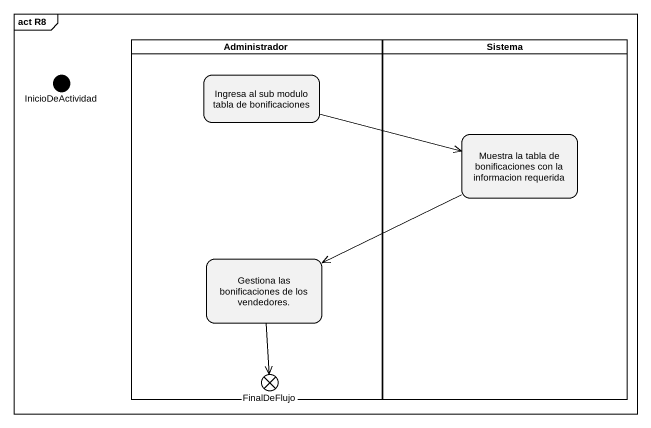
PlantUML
@startuml
mainframe act R8
hide empty description
state Administrador <<partition>> {
  state "Ingresa al sub modulo tabla de bonificaciones" as Ingresa_al_sub_modulo_tabla
  state "Gestiona las bonificaciones de los vendedores." as Gestiona_las_bonificaciones
  state FinalDeFlujo <<end>>
}
state Sistema <<partition>> {
  state "Muestra la tabla de bonificaciones con la informacion requerida" as Muestra_la_tabla_de
}
state InicioDeActividad <<start>>
Ingresa_al_sub_modulo_tabla -right-> Muestra_la_tabla_de
Muestra_la_tabla_de -left-> Gestiona_las_bonificaciones
Gestiona_las_bonificaciones --> FinalDeFlujo
@enduml
